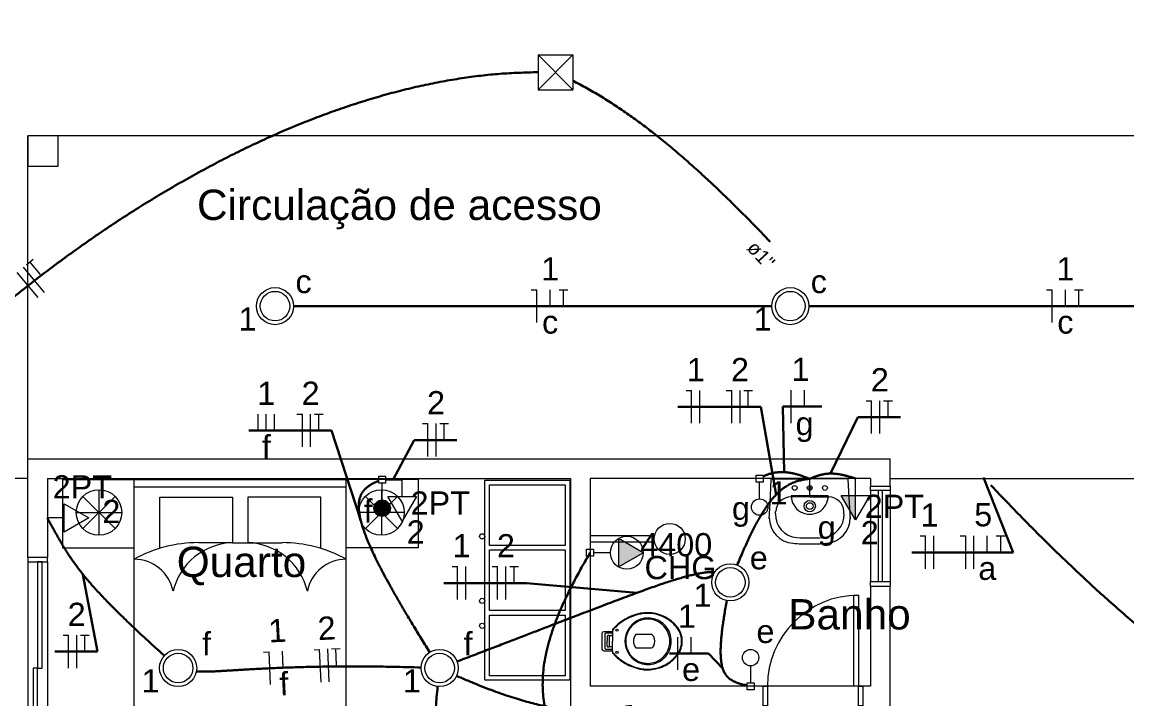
# Model space of a CAD drawing. Header units: inches. Extents: x -3 to 923, y -103 to 154.
# Drawn here: x 19.74 to 28.14, y 50.29 to 55.44 of the extents above; entities that cross this region are included whole.
import ezdxf

# ---------------------------------------------------------------- set-up
doc = ezdxf.new("R2010")
doc.units = ezdxf.units.IN
doc.header["$LTSCALE"] = 10
doc.header["$MEASUREMENT"] = 0
doc.linetypes.add('Dashed', pattern=[0.75, 0.5, -0.25])
for name, color, linetype, lineweight in [('BASE', 8, 'Continuous', 5), ('EL-Condutos', 4, 'Continuous', 30), ('EL-Fios', 9, 'Continuous', 20), ('EL-Textos condutos', 7, 'Continuous', 20), ('EL-Textos fios', 2, 'Continuous', 30), ('EL-Textos pontos', 2, 'Continuous', 30), ('MOVEIS', 9, 'Continuous', 20), ('P-SIMBOL', 5, 'Continuous', 20), ('TEXTO', 2, 'Continuous', 20)]:
    doc.layers.add(name, color=color, linetype=linetype, lineweight=lineweight)
doc.styles.add('Arial', font='arial.ttf')

msp = doc.modelspace()

# ---------------------------------------------------------------- hatches: boundary and pattern name
at = {"layer": 'P-SIMBOL', "linetype": 'Continuous'}
for points in [[(26.0793, 51.8348), (26.0793, 51.6473), (25.971, 51.8348)], [(22.4135, 51.7367), (22.476, 51.7367), (22.476, 51.7992), (22.4664, 51.7987), (22.4494, 51.7932), (22.4389, 51.7873), (22.4309, 51.7802), (22.4229, 51.7698), (22.4168, 51.7567), (22.4139, 51.7437), (22.4141, 51.7367)], [(22.4135, 51.7367), (22.476, 51.7367), (22.476, 51.6742), (22.4664, 51.6747), (22.4494, 51.6802), (22.4389, 51.6862), (22.4309, 51.6932), (22.4229, 51.7037), (22.4168, 51.7167), (22.4139, 51.7297), (22.4141, 51.7367)], [(22.5385, 51.7367), (22.476, 51.7367), (22.476, 51.7992), (22.4857, 51.7987), (22.5027, 51.7932), (22.5132, 51.7873), (22.5212, 51.7802), (22.5292, 51.7698), (22.5353, 51.7567), (22.5382, 51.7437), (22.538, 51.7367)], [(22.5385, 51.7367), (22.476, 51.7367), (22.476, 51.6742), (22.4857, 51.6747), (22.5027, 51.6802), (22.5132, 51.6862), (22.5212, 51.6932), (22.5292, 51.7037), (22.5353, 51.7167), (22.5382, 51.7297), (22.538, 51.7367)], [(24.2758, 51.3981), (24.4633, 51.3981), (24.2758, 51.5063)], [(24.2758, 51.3981), (24.4633, 51.3981), (24.2758, 51.2898)]]:
    msp.add_hatch(color=256, dxfattribs=at).paths.add_polyline_path(points)

# ---------------------------------------------------------------- linework, layer by layer
at = {"layer": 'BASE'}
for p, q in [((19.7778, 52.1128), (19.7778, 54.5708)), ((31.4658, 54.5708), (19.7778, 54.5708)), ((19.7778, 52.1128), (26.3433, 52.1128)), ((19.7778, 51.3628), (19.7778, 52.1128)), ((26.3433, 51.9053), (26.3433, 52.1128)), ((19.7778, 51.9628), (19.2013, 51.9628)), ((19.9278, 51.9628), (19.9278, 51.3628)), ((19.9278, 51.9628), (23.9088, 51.9628)), ((23.9088, 51.9628), (23.9088, 50.2323)), ((26.1933, 51.9628), (24.0588, 51.9628)), ((24.0588, 51.9628), (24.0588, 50.3823)), ((26.1933, 51.9628), (26.1933, 51.9053)), ((26.1933, 51.9053), (26.3433, 51.9053)), ((26.3433, 51.9628), (28.7083, 51.9628)), ((19.9278, 51.3628), (19.7778, 51.3628)), ((26.1933, 51.1438), (26.1933, 50.3823)), ((26.1933, 51.1438), (26.3433, 51.1438)), ((26.3433, 49.4248), (26.3433, 51.1438)), ((25.3738, 50.3823), (24.0588, 50.3823)), ((25.3738, 50.3823), (25.3738, 50.2323)), ((26.1933, 50.3823), (25.3738, 50.3823)), ((26.1933, 50.3823), (26.1353, 50.3823)), ((26.1353, 50.3823), (26.1353, 50.2323))]:
    msp.add_line(p, q, dxfattribs=at)
at = {"layer": 'BASE', "linetype": 'Continuous'}
for p, q in [((26.1933, 51.8708), (26.1933, 51.1783)), ((26.3433, 51.8708), (26.3433, 51.1783)), ((19.7778, 51.3283), (19.7778, 49.7128)), ((19.9278, 51.3283), (19.9278, 49.7128))]:
    msp.add_line(p, q, dxfattribs=at)
at = {"layer": 'BASE'}
msp.add_lwpolyline([(19.7778, 54.5708), (19.7778, 54.3398), (20.0088, 54.3398), (20.0088, 54.5708), (19.7778, 54.5708), (19.7778, 54.5708)], close=True, dxfattribs=at)
at = {"layer": 'BASE', "linetype": 'Continuous'}
for points in [[(26.3433, 51.9053), (26.3433, 51.8708), (26.1933, 51.8708), (26.1933, 51.9053)], [(19.7778, 51.3628), (19.7778, 51.3283), (19.9278, 51.3283), (19.9278, 51.3628)], [(26.1933, 51.1438), (26.1933, 51.1783), (26.3433, 51.1783), (26.3433, 51.1438)], [(25.3738, 50.3823), (25.4088, 50.3823), (25.4088, 50.2323), (25.3738, 50.2323)], [(26.1353, 50.2323), (26.1008, 50.2323), (26.1008, 50.3823), (26.1353, 50.3823)]]:
    msp.add_lwpolyline(points, dxfattribs=at)
for points in [[(26.2508, 51.8708), (26.2508, 51.1783), (26.2853, 51.1783), (26.2853, 51.8708), (26.2508, 51.8708), (26.2508, 51.8708)], [(19.8528, 51.3283), (19.8528, 50.5208), (19.8878, 50.5208), (19.8878, 51.3283), (19.8528, 51.3283), (19.8528, 51.3283)], [(26.1008, 50.3823), (26.0663, 50.3823), (26.0663, 51.0743), (26.1008, 51.0743), (26.1008, 50.3823), (26.1008, 50.3823)], [(19.8183, 50.5208), (19.8183, 49.7128), (19.8528, 49.7128), (19.8528, 50.5208), (19.8183, 50.5208), (19.8183, 50.5208)]]:
    msp.add_lwpolyline(points, close=True, dxfattribs=at)
msp.add_arc((26.1008, 50.3823), 0.6923, 90, 180, dxfattribs=at)
at = {"layer": 'EL-Condutos', "linetype": 'Dashed'}
for points in [[(19.6863, 59.2154), (19.877, 59.0222), (20.0559, 58.8411), (20.2237, 58.6711), (20.3815, 58.5113), (20.5299, 58.361), (20.6699, 58.2192), (20.8022, 58.0852), (20.9277, 57.9581), (21.0473, 57.837), (21.1617, 57.7211), (21.2719, 57.6095), (21.3786, 57.5014), (21.4827, 57.396), (21.5851, 57.2924), (21.6865, 57.1897), (21.7878, 57.087), (21.8899, 56.9837), (21.9935, 56.8787), (22.0996, 56.7713), (22.2089, 56.6606), (22.3223, 56.5457), (22.4406, 56.4259), (22.5647, 56.3002), (22.6955, 56.1678), (22.8336, 56.0278), (22.9801, 55.8795), (23.1357, 55.722), (23.3012, 55.5543), (23.4776, 55.3757), (23.6655, 55.1854)], [(23.6612, 55.0553), (23.3726, 55.0425), (23.0815, 55.0086), (22.7888, 54.9546), (22.4952, 54.8816), (22.2015, 54.7908), (21.9085, 54.6833), (21.617, 54.5602), (21.3279, 54.4226), (21.0418, 54.2716), (20.7597, 54.1085), (20.4823, 53.9342), (20.2104, 53.7499), (19.9448, 53.5568), (19.6863, 53.3559), (19.4357, 53.1484), (19.1938, 52.9354), (18.9614, 52.718), (18.7393, 52.4974), (18.5282, 52.2746), (18.3291, 52.0507), (18.1427, 51.827), (17.9697, 51.6045), (17.8111, 51.3844), (17.6675, 51.1677), (17.5398, 50.9556), (17.4288, 50.7492), (17.3353, 50.5496), (17.26, 50.358), (17.2038, 50.1754), (17.1675, 50.0031)], [(31.2656, 49.28), (30.9073, 49.3663), (30.562, 49.4722), (30.2291, 49.5963), (29.9081, 49.7373), (29.5984, 49.8939), (29.2996, 50.0647), (29.0109, 50.2484), (28.7319, 50.4437), (28.4621, 50.6493), (28.2009, 50.8637), (27.9476, 51.0858), (27.7019, 51.3142), (27.4631, 51.5476), (27.2307, 51.7846), (27.0041, 52.0238), (26.7827, 52.2641), (26.5661, 52.504), (26.3537, 52.7423), (26.1449, 52.9776), (25.9392, 53.2085), (25.7361, 53.4339), (25.5348, 53.6522), (25.3351, 53.8623), (25.1362, 54.0627), (24.9376, 54.2522), (24.7388, 54.4294), (24.5392, 54.593), (24.3383, 54.7417), (24.1355, 54.8742), (23.9303, 54.9891)]]:
    msp.add_spline(points, degree=3, dxfattribs=at)
at = {"layer": 'EL-Condutos', "linetype": 'Continuous'}
for points in [[(25.4424, 53.2747), (25.2703, 53.2747), (25.1087, 53.2747), (24.9568, 53.2747), (24.8139, 53.2747), (24.6793, 53.2747), (24.5522, 53.2747), (24.4318, 53.2747), (24.3174, 53.2747), (24.2083, 53.2747), (24.1036, 53.2747), (24.0028, 53.2747), (23.9049, 53.2747), (23.8092, 53.2747), (23.7151, 53.2747), (23.6217, 53.2747), (23.5284, 53.2747), (23.4342, 53.2747), (23.3386, 53.2747), (23.2407, 53.2747), (23.1398, 53.2747), (23.0352, 53.2747), (22.9261, 53.2747), (22.8117, 53.2747), (22.6913, 53.2747), (22.5642, 53.2747), (22.4296, 53.2747), (22.2867, 53.2747), (22.1348, 53.2747), (21.9732, 53.2747), (21.8011, 53.2747)], [(29.3644, 53.2747), (29.1923, 53.2747), (29.0307, 53.2747), (28.8788, 53.2747), (28.7359, 53.2747), (28.6013, 53.2747), (28.4742, 53.2747), (28.3538, 53.2747), (28.2394, 53.2747), (28.1303, 53.2747), (28.0257, 53.2747), (27.9248, 53.2747), (27.8269, 53.2747), (27.7313, 53.2747), (27.6371, 53.2747), (27.5438, 53.2747), (27.4504, 53.2747), (27.3562, 53.2747), (27.2606, 53.2747), (27.1627, 53.2747), (27.0618, 53.2747), (26.9572, 53.2747), (26.8481, 53.2747), (26.7337, 53.2747), (26.6133, 53.2747), (26.4862, 53.2747), (26.3516, 53.2747), (26.2087, 53.2747), (26.0568, 53.2747), (25.8952, 53.2747), (25.7231, 53.2747)], [(25.7308, 51.9608), (25.7168, 51.9664), (25.703, 51.9717), (25.6894, 51.9767), (25.6759, 51.9814), (25.6627, 51.9858), (25.6496, 51.9898), (25.6368, 51.9935), (25.624, 51.9969), (25.6115, 51.9999), (25.5991, 52.0026), (25.5869, 52.005), (25.5748, 52.007), (25.5628, 52.0086), (25.551, 52.0099), (25.5393, 52.0108), (25.5277, 52.0113), (25.5163, 52.0115), (25.505, 52.0113), (25.4937, 52.0107), (25.4826, 52.0097), (25.4716, 52.0083), (25.4607, 52.0066), (25.4498, 52.0044), (25.4391, 52.0018), (25.4284, 51.9989), (25.4178, 51.9955), (25.4072, 51.9917), (25.3967, 51.9875), (25.3863, 51.9829), (25.3759, 51.9778)], [(25.7308, 51.9608), (25.7424, 51.9657), (25.7538, 51.9704), (25.7649, 51.9747), (25.7758, 51.9787), (25.7864, 51.9823), (25.7969, 51.9856), (25.8073, 51.9886), (25.8176, 51.9913), (25.8278, 51.9936), (25.8379, 51.9956), (25.8481, 51.9972), (25.8582, 51.9986), (25.8684, 51.9995), (25.8787, 52.0002), (25.8891, 52.0005), (25.8997, 52.0004), (25.9104, 52), (25.9213, 51.9993), (25.9324, 51.9982), (25.9438, 51.9967), (25.9555, 51.995), (25.9676, 51.9928), (25.98, 51.9903), (25.9927, 51.9875), (26.0059, 51.9843), (26.0196, 51.9807), (26.0337, 51.9768), (26.0483, 51.9725), (26.0635, 51.9678), (26.0793, 51.9628)], [(22.8394, 50.6383), (22.7772, 50.7386), (22.7193, 50.8334), (22.6655, 50.9228), (22.6159, 51.0072), (22.5703, 51.0865), (22.5286, 51.161), (22.4907, 51.2309), (22.4565, 51.2963), (22.426, 51.3573), (22.3989, 51.4143), (22.3753, 51.4673), (22.355, 51.5164), (22.338, 51.562), (22.3241, 51.6041), (22.3132, 51.6429), (22.3053, 51.6785), (22.3002, 51.7112), (22.2979, 51.7412), (22.2983, 51.7685), (22.3012, 51.7933), (22.3065, 51.8159), (22.3142, 51.8364), (22.3242, 51.8549), (22.3364, 51.8717), (22.3506, 51.8869), (22.3668, 51.9006), (22.3849, 51.9131), (22.4048, 51.9244), (22.4264, 51.9349), (22.4495, 51.9446)], [(22.5026, 51.9543), (22.5076, 51.9543), (22.5123, 51.9543), (22.5167, 51.9543), (22.521, 51.9543), (22.525, 51.9543), (22.5289, 51.9543), (22.5327, 51.9543), (22.5363, 51.9543), (22.5398, 51.9543), (22.5432, 51.9543), (22.5465, 51.9543), (22.5499, 51.9543), (22.5532, 51.9543), (22.5565, 51.9543), (22.5598, 51.9543), (22.5632, 51.9543), (22.5667, 51.9543), (22.5703, 51.9543), (22.5739, 51.9543), (22.5778, 51.9543), (22.5817, 51.9543), (22.5859, 51.9543), (22.5903, 51.9543), (22.5949, 51.9543), (22.5997, 51.9543), (22.6048, 51.9543), (22.6103, 51.9543), (22.616, 51.9543), (22.6221, 51.9543), (22.6285, 51.9543)], [(25.1783, 51.3037), (25.2016, 51.3595), (25.2242, 51.412), (25.2462, 51.4612), (25.2676, 51.5073), (25.2885, 51.5504), (25.3089, 51.5906), (25.3287, 51.628), (25.3482, 51.6628), (25.3672, 51.6949), (25.3858, 51.7246), (25.4041, 51.7519), (25.4221, 51.7769), (25.4397, 51.7998), (25.4572, 51.8206), (25.4744, 51.8395), (25.4915, 51.8565), (25.5084, 51.8718), (25.5252, 51.8855), (25.5419, 51.8976), (25.5586, 51.9083), (25.5753, 51.9177), (25.592, 51.9259), (25.6088, 51.933), (25.6257, 51.9391), (25.6427, 51.9443), (25.6598, 51.9488), (25.6772, 51.9525), (25.6948, 51.9557), (25.7126, 51.9584), (25.7308, 51.9608)], [(20.8172, 50.6153), (20.7536, 50.6728), (20.6939, 50.7275), (20.6378, 50.7795), (20.5853, 50.8288), (20.5361, 50.8756), (20.49, 50.9202), (20.447, 50.9626), (20.4069, 51.0029), (20.3694, 51.0414), (20.3346, 51.0781), (20.3021, 51.1131), (20.2718, 51.1468), (20.2436, 51.1791), (20.2173, 51.2102), (20.1928, 51.2402), (20.1699, 51.2694), (20.1484, 51.2978), (20.1282, 51.3256), (20.1091, 51.353), (20.091, 51.3799), (20.0737, 51.4067), (20.057, 51.4335), (20.0408, 51.4603), (20.025, 51.4874), (20.0093, 51.5149), (19.9936, 51.5429), (19.9778, 51.5715), (19.9616, 51.6009), (19.945, 51.6313), (19.9278, 51.6628)], [(24.4236, 48.9283), (24.3572, 49.0329), (24.2929, 49.1323), (24.2311, 49.227), (24.1717, 49.3173), (24.1151, 49.4037), (24.0613, 49.4865), (24.0105, 49.5661), (23.963, 49.6429), (23.9188, 49.7172), (23.8781, 49.7895), (23.8411, 49.8601), (23.808, 49.9295), (23.7789, 49.9979), (23.7539, 50.0659), (23.7333, 50.1337), (23.7173, 50.2018), (23.7059, 50.2706), (23.6993, 50.3403), (23.6978, 50.4115), (23.7015, 50.4845), (23.7104, 50.5597), (23.7249, 50.6374), (23.7451, 50.7181), (23.7711, 50.8022), (23.8031, 50.8899), (23.8412, 50.9818), (23.8857, 51.0782), (23.9367, 51.1794), (23.9943, 51.2859), (24.0588, 51.3981)], [(23.0436, 50.5697), (23.166, 50.6162), (23.2834, 50.661), (23.3962, 50.7041), (23.5043, 50.7456), (23.6079, 50.7854), (23.707, 50.8235), (23.8018, 50.86), (23.8923, 50.8949), (23.9787, 50.9281), (24.0611, 50.9597), (24.1395, 50.9896), (24.214, 51.0179), (24.2848, 51.0446), (24.3519, 51.0696), (24.4155, 51.093), (24.4756, 51.1148), (24.5324, 51.135), (24.5858, 51.1535), (24.6361, 51.1704), (24.6833, 51.1857), (24.7276, 51.1994), (24.769, 51.2114), (24.8075, 51.2219), (24.8434, 51.2307), (24.8768, 51.238), (24.9076, 51.2436), (24.936, 51.2476), (24.9622, 51.2501), (24.9861, 51.2509), (25.0079, 51.2502)], [(25.0992, 51.0333), (25.0897, 50.9799), (25.0813, 50.9298), (25.074, 50.8827), (25.0677, 50.8386), (25.0625, 50.7973), (25.0584, 50.7589), (25.0554, 50.7231), (25.0534, 50.6898), (25.0524, 50.659), (25.0524, 50.6306), (25.0535, 50.6044), (25.0555, 50.5803), (25.0586, 50.5582), (25.0626, 50.538), (25.0676, 50.5196), (25.0736, 50.503), (25.0806, 50.4879), (25.0885, 50.4743), (25.0973, 50.4621), (25.1071, 50.4511), (25.1178, 50.4413), (25.1294, 50.4326), (25.142, 50.4248), (25.1554, 50.4179), (25.1697, 50.4116), (25.1849, 50.406), (25.2009, 50.401), (25.2179, 50.3963), (25.2356, 50.3919), (25.2542, 50.3878)], [(22.7711, 50.525), (22.662, 50.5277), (22.5576, 50.5299), (22.4579, 50.5314), (22.3628, 50.5323), (22.2721, 50.5327), (22.1857, 50.5326), (22.1035, 50.5321), (22.0252, 50.5312), (21.9509, 50.5299), (21.8804, 50.5283), (21.8135, 50.5264), (21.7501, 50.5243), (21.6901, 50.522), (21.6334, 50.5196), (21.5798, 50.517), (21.5292, 50.5144), (21.4814, 50.5118), (21.4364, 50.5092), (21.394, 50.5066), (21.354, 50.5041), (21.3164, 50.5018), (21.2811, 50.4997), (21.2478, 50.4978), (21.2164, 50.4962), (21.1869, 50.4948), (21.1591, 50.4939), (21.1328, 50.4933), (21.108, 50.4932), (21.0845, 50.4936), (21.0622, 50.4944)], [(23.0419, 50.4617), (23.1272, 50.4247), (23.2087, 50.3911), (23.2863, 50.3607), (23.3603, 50.3334), (23.4307, 50.3091), (23.4977, 50.2876), (23.5614, 50.2687), (23.6219, 50.2524), (23.6793, 50.2384), (23.7337, 50.2266), (23.7853, 50.2169), (23.8341, 50.2092), (23.8803, 50.2032), (23.924, 50.1988), (23.9653, 50.196), (24.0043, 50.1944), (24.0412, 50.1941), (24.076, 50.1948), (24.1088, 50.1964), (24.1399, 50.1987), (24.1692, 50.2017), (24.197, 50.2051), (24.2232, 50.2088), (24.2482, 50.2127), (24.2718, 50.2166), (24.2944, 50.2204), (24.3159, 50.2239), (24.3366, 50.227), (24.3564, 50.2295), (24.3756, 50.2313)], [(23.2629, 47.9554), (23.2311, 48.0956), (23.2008, 48.2278), (23.1717, 48.3523), (23.144, 48.4696), (23.1177, 48.5802), (23.0927, 48.6844), (23.0691, 48.7826), (23.0468, 48.8753), (23.0258, 48.963), (23.0063, 49.0459), (22.988, 49.1247), (22.9712, 49.1996), (22.9556, 49.2711), (22.9414, 49.3397), (22.9286, 49.4057), (22.9171, 49.4696), (22.907, 49.5318), (22.8982, 49.5927), (22.8908, 49.6528), (22.8847, 49.7125), (22.88, 49.7722), (22.8766, 49.8323), (22.8746, 49.8933), (22.8739, 49.9555), (22.8746, 50.0194), (22.8766, 50.0855), (22.88, 50.1541), (22.8847, 50.2257), (22.8908, 50.3007), (22.8982, 50.3795)]]:
    msp.add_spline(points, degree=3, dxfattribs=at)
at = {"layer": 'EL-Fios', "color": 5}
for p, q in [((19.9063, 53.3796), (19.746, 53.5714)), ((19.7683, 53.5901), (19.8195, 53.6329)), ((19.8741, 53.5156), (19.7939, 53.6115)), ((19.8583, 53.3395), (19.698, 53.5313)), ((23.6113, 53.3997), (23.653, 53.3997)), ((23.653, 53.1497), (23.653, 53.3997)), ((23.7548, 53.2747), (23.7548, 53.3997)), ((23.8233, 53.3997), (23.89, 53.3997)), ((23.8567, 53.2747), (23.8567, 53.3997)), ((27.5333, 53.3997), (27.575, 53.3997)), ((27.575, 53.1497), (27.575, 53.3997)), ((27.6769, 53.2747), (27.6769, 53.3997)), ((27.7454, 53.3997), (27.812, 53.3997)), ((27.7787, 53.2747), (27.7787, 53.3997)), ((24.7902, 52.633), (24.8318, 52.633)), ((24.8318, 52.383), (24.8318, 52.633)), ((24.8943, 52.383), (24.8943, 52.633)), ((25.0957, 52.633), (25.1374, 52.633)), ((25.1374, 52.383), (25.1374, 52.633)), ((25.1999, 52.383), (25.1999, 52.633)), ((25.2291, 52.633), (25.2957, 52.633)), ((25.2624, 52.508), (25.2624, 52.633)), ((25.5895, 52.3846), (25.5895, 52.6346)), ((25.6913, 52.5096), (25.6913, 52.6346)), ((26.1599, 52.5552), (26.2016, 52.5552)), ((26.2016, 52.3052), (26.2016, 52.5552)), ((26.2641, 52.3052), (26.2641, 52.5552)), ((26.2932, 52.5552), (26.3599, 52.5552)), ((26.3266, 52.4302), (26.3266, 52.5552)), ((21.5318, 52.3277), (21.5318, 52.4527)), ((21.5943, 52.3277), (21.5943, 52.4527)), ((21.6568, 52.3277), (21.6568, 52.4527)), ((21.827, 52.4527), (21.8686, 52.4527)), ((21.8686, 52.2027), (21.8686, 52.4527)), ((21.9311, 52.2027), (21.9311, 52.4527)), ((21.9603, 52.4527), (22.027, 52.4527)), ((21.9936, 52.3277), (21.9936, 52.4527)), ((22.7821, 52.3807), (22.8238, 52.3807)), ((22.8238, 52.1307), (22.8238, 52.3807)), ((22.8863, 52.1307), (22.8863, 52.3807)), ((22.9155, 52.3807), (22.9821, 52.3807)), ((22.9488, 52.2557), (22.9488, 52.3807)), ((26.5708, 51.5259), (26.6125, 51.5259)), ((26.6125, 51.2759), (26.6125, 51.5259)), ((26.675, 51.2759), (26.675, 51.5259)), ((26.8763, 51.5259), (26.918, 51.5259)), ((26.918, 51.2759), (26.918, 51.5259)), ((26.9805, 51.2759), (26.9805, 51.5259)), ((27.0824, 51.4009), (27.0824, 51.5259)), ((27.1509, 51.5259), (27.2175, 51.5259)), ((27.1842, 51.4009), (27.1842, 51.5259)), ((23.0078, 51.2922), (23.0495, 51.2922)), ((23.0495, 51.0422), (23.0495, 51.2922)), ((23.112, 51.0422), (23.112, 51.2922)), ((23.3134, 51.2922), (23.3551, 51.2922)), ((23.3551, 51.0422), (23.3551, 51.2922)), ((23.4176, 51.0422), (23.4176, 51.2922)), ((23.4467, 51.2922), (23.5134, 51.2922)), ((23.4801, 51.1672), (23.4801, 51.2922)), ((20.0467, 50.7702), (20.0883, 50.7702)), ((20.0883, 50.5202), (20.0883, 50.7702)), ((20.1508, 50.5202), (20.1508, 50.7702)), ((20.18, 50.7702), (20.2467, 50.7702)), ((20.2133, 50.6452), (20.2133, 50.7702)), ((24.7254, 50.5063), (24.7254, 50.7563)), ((24.8272, 50.6313), (24.8272, 50.7563)), ((21.5734, 50.6419), (21.615, 50.6439)), ((21.6271, 50.3942), (21.615, 50.6439)), ((21.7228, 50.5239), (21.7168, 50.6488)), ((21.9572, 50.6604), (21.9988, 50.6625)), ((22.0109, 50.4128), (21.9988, 50.6625)), ((22.0734, 50.4158), (22.0613, 50.6655)), ((22.0904, 50.6669), (22.157, 50.6701)), ((22.1297, 50.5437), (22.1237, 50.6685))]:
    msp.add_line(p, q, dxfattribs=at)
at = {"layer": 'EL-Textos fios', "color": 3}
for p, q in [((25.3582, 52.508), (24.7277, 52.508)), ((25.4744, 51.8395), (25.3582, 52.508)), ((25.537, 52.0109), (25.527, 52.5096)), ((25.527, 52.5096), (25.8235, 52.5096)), ((25.8891, 52.0004), (26.0974, 52.4302)), ((26.0974, 52.4302), (26.4224, 52.4302)), ((22.0895, 52.3277), (21.4622, 52.3277)), ((22.3134, 51.6422), (22.0895, 52.3277)), ((22.5599, 51.9543), (22.7196, 52.2557)), ((22.7196, 52.2557), (23.0446, 52.2557)), ((27.0539, 51.9706), (27.28, 51.4009)), ((27.28, 51.4009), (26.5083, 51.4009)), ((20.1987, 51.2329), (20.3092, 50.6452)), ((23.5759, 51.1672), (22.9453, 51.1672)), ((24.4141, 51.0925), (23.5759, 51.1672)), ((20.3092, 50.6452), (19.9842, 50.6452)), ((24.9594, 50.6313), (24.6629, 50.6313)), ((25.0679, 50.5186), (24.9594, 50.6313))]:
    msp.add_line(p, q, dxfattribs=at)
at = {"layer": 'MOVEIS'}
for p, q in [((20.0418, 51.9543), (22.2028, 51.9543)), ((20.0418, 51.9543), (20.2203, 51.9543)), ((20.0418, 51.9543), (20.0418, 51.4348)), ((20.5878, 49.8198), (20.5878, 51.9543)), ((22.2028, 51.8963), (20.5878, 51.8963)), ((22.2028, 49.8198), (22.2028, 51.9543)), ((22.7493, 51.9543), (22.2028, 51.9543)), ((22.7493, 51.9543), (22.7493, 51.4348)), ((25.4288, 51.7758), (25.4378, 51.9553)), ((25.4433, 51.9608), (25.7308, 51.9608)), ((25.7193, 51.8913), (25.7428, 51.8913)), ((26.0183, 51.9608), (25.7308, 51.9608)), ((25.7308, 51.9028), (25.7308, 51.8798)), ((26.0333, 51.7758), (26.0243, 51.9553)), ((20.4428, 51.8268), (20.1978, 51.5818)), ((20.1978, 51.8268), (20.4428, 51.5818)), ((20.3203, 51.8773), (20.3203, 51.5313)), ((20.7828, 51.8208), (21.3378, 51.8208)), ((20.7828, 51.4308), (20.7828, 51.8208)), ((21.3378, 51.8208), (21.3378, 51.4743)), ((22.0083, 51.8208), (21.4533, 51.8208)), ((21.4533, 51.8208), (21.4533, 51.4743)), ((22.0083, 51.4308), (22.0083, 51.8208)), ((22.5928, 51.8268), (22.3483, 51.5818)), ((22.3483, 51.8268), (22.5928, 51.5818)), ((22.4703, 51.8773), (22.4703, 51.5313)), ((25.7308, 51.8223), (25.5868, 51.8223)), ((25.7308, 51.8223), (25.8753, 51.8223)), ((25.4223, 51.6553), (25.4288, 51.7758)), ((26.0398, 51.6553), (26.0333, 51.7758)), ((20.1473, 51.7043), (20.4933, 51.7043)), ((22.6438, 51.7043), (22.2973, 51.7043)), ((25.4223, 51.6653), (25.4223, 51.6553)), ((25.4708, 51.6953), (25.4713, 51.7128)), ((25.9913, 51.6953), (25.9903, 51.7128)), ((21.3378, 51.4743), (21.0768, 51.4743)), ((21.3378, 51.4743), (21.7138, 51.4743)), ((24.5493, 51.5263), (24.0588, 51.5263)), ((24.0588, 51.4798), (24.5493, 51.4798)), ((20.0418, 51.4348), (20.5878, 51.4348)), ((22.7493, 51.4348), (22.2028, 51.4348)), ((24.2298, 50.7968), (24.1628, 50.7968)), ((24.2298, 50.8108), (24.2298, 50.8043)), ((24.2298, 50.8043), (24.2298, 50.7968)), ((24.2298, 50.7968), (24.2298, 50.7248)), ((24.1488, 50.7838), (24.1488, 50.7248)), ((24.1488, 50.7248), (24.1488, 50.6653)), ((24.1703, 50.7763), (24.1703, 50.7248)), ((24.1703, 50.7248), (24.1703, 50.6728)), ((24.2298, 50.7853), (24.1788, 50.7853)), ((24.1893, 50.7608), (24.1893, 50.7248)), ((24.1893, 50.6883), (24.1893, 50.7248)), ((24.2028, 50.7658), (24.2028, 50.7248)), ((24.2028, 50.7248), (24.2028, 50.6838)), ((24.2203, 50.7663), (24.2078, 50.7663)), ((24.2298, 50.6523), (24.2298, 50.7248)), ((24.5183, 50.7758), (24.4073, 50.7758)), ((24.1628, 50.6523), (24.2298, 50.6523)), ((24.1788, 50.6638), (24.2298, 50.6638)), ((24.2203, 50.6828), (24.2078, 50.6828)), ((24.2298, 50.6523), (24.2298, 50.6448)), ((24.2298, 50.6448), (24.2298, 50.6388)), ((24.4073, 50.6733), (24.5183, 50.6733))]:
    msp.add_line(p, q, dxfattribs=at)
for points in [[(23.9043, 50.4278), (23.2583, 50.4278), (23.2583, 51.9508), (23.9043, 51.9508), (23.9043, 50.4278), (23.9043, 50.4278)], [(23.8698, 51.4543), (23.2928, 51.4543), (23.2928, 51.9158), (23.8698, 51.9158), (23.8698, 51.4543), (23.8698, 51.4543)], [(23.8698, 50.9583), (23.2928, 50.9583), (23.2928, 51.4198), (23.8698, 51.4198), (23.8698, 50.9583), (23.8698, 50.9583)], [(23.8698, 50.4623), (23.2928, 50.4623), (23.2928, 50.9238), (23.8698, 50.9238), (23.8698, 50.4623), (23.8698, 50.4623)]]:
    msp.add_lwpolyline(points, close=True, dxfattribs=at)
for centre, radius in [((25.6158, 51.8913), 0.0185), ((25.7308, 51.8913), 0.0185), ((25.8463, 51.8913), 0.0185), ((20.3203, 51.7043), 0.1731), ((22.4703, 51.7043), 0.1731), ((25.7308, 51.7528), 0.0433), ((25.7308, 51.7528), 0.026), ((24.6648, 51.5033), 0.1181), ((23.2373, 51.5228), 0.0196), ((23.2373, 51.0318), 0.0196), ((23.2373, 50.8423), 0.0196), ((24.2643, 50.8088), 0.00865), ((24.2643, 50.6403), 0.00865)]:
    msp.add_circle(centre, radius, dxfattribs=at)
for centre, radius, start, end in [((25.4433, 51.9548), 0.00577, 90, 177.058), ((26.0183, 51.9548), 0.00577, 2.9418, 90), ((25.5868, 51.7068), 0.1154, 90, 177.058), ((25.8753, 51.7068), 0.1154, 2.9418, 90), ((25.6183, 51.6653), 0.1961, 180, 265.302), ((25.6433, 51.6863), 0.1731, 177.058, 266.284), ((25.8188, 51.6863), 0.1731, 273.716, 2.9418), ((25.8433, 51.6653), 0.1961, 274.698, 0), ((21.0768, 50.4623), 1.0124, 90, 118.888), ((21.3553, 50.9918), 0.4841, 92.0643, 166.558), ((21.4358, 50.9918), 0.4841, 13.4422, 87.9357), ((21.7138, 50.4623), 1.0124, 61.1119, 90), ((25.7308, 53.0343), 1.5696, 265.302, 270), ((25.7308, 53.0343), 1.5235, 266.284, 270), ((25.7308, 53.0343), 1.5235, 270, 273.716), ((25.7308, 53.0343), 1.5696, 270, 274.698), ((20.5878, 51.0468), 0.3019, 11.064, 90.0505), ((22.2028, 51.0468), 0.3019, 89.9495, 168.936), ((24.5163, 50.5568), 0.3868, 105.252, 124.152), ((24.5163, 50.5568), 0.3816, 97.2935, 124.15), ((24.5023, 50.7238), 0.1781, 119.656, 179.751), ((24.4953, 50.6613), 0.2807, 82.9547, 106.762), ((24.4993, 50.7333), 0.1682, 79.5544, 120.298), ((24.4978, 50.7253), 0.1675, 78.9336, 119.805), ((24.4953, 50.6613), 0.2755, 82.9494, 95.7593), ((24.4973, 50.6553), 0.281, 58.9326, 83.5222), ((24.4973, 50.6553), 0.2861, 58.9269, 83.517), ((24.4983, 50.7208), 0.1806, 41.2224, 79.972), ((24.4988, 50.7268), 0.1658, 43.0735, 79.1921), ((24.4828, 50.6373), 0.3041, 38.1702, 58.3139), ((24.4828, 50.6373), 0.3093, 38.1603, 58.3191), ((24.1623, 50.7833), 0.0136, 88.7011, 176.32), ((24.2403, 50.8033), 0.0109, 141.348, 173.012), ((24.2413, 50.8108), 0.0117, 134.756, 181.691), ((24.5083, 50.5718), 0.3645, 124.464, 139.245), ((24.5083, 50.5718), 0.3697, 124.462, 138.052), ((24.4983, 50.7248), 0.168, 119.911, 180.112), ((24.5013, 50.7263), 0.164, 359.336, 43.7716), ((24.5003, 50.7248), 0.1768, 359.945, 40.6637), ((24.5888, 50.7248), 0.1667, 359.872, 36.98), ((24.5888, 50.7248), 0.1719, 359.872, 36.9981), ((24.1788, 50.7768), 0.0084, 88.275, 181.725), ((24.1968, 50.7613), 0.00769, 143.898, 182.043), ((24.1958, 50.7608), 0.00683, 112.598, 136.064), ((24.1983, 50.7533), 0.0151, 70.3418, 109.388), ((24.2088, 50.7798), 0.0137, 245.98, 265.948), ((24.2203, 50.7758), 0.0096, 272.015, 355.282), ((24.5023, 50.7253), 0.1781, 180.249, 240.344), ((24.4983, 50.7243), 0.168, 179.888, 240.089), ((24.4673, 50.7248), 0.0788, 139.312, 220.688), ((24.5188, 50.7483), 0.0278, 23.5104, 90.8905), ((24.4528, 50.7248), 0.0976, 339.222, 20.7777), ((24.5013, 50.7228), 0.164, 316.228, 0.66357), ((24.5003, 50.7243), 0.1768, 319.336, 0.05475), ((24.5888, 50.7243), 0.1667, 323.02, 0.12817), ((24.5888, 50.7243), 0.1719, 323.002, 0.12817), ((24.1623, 50.6658), 0.0136, 183.68, 271.299), ((24.1788, 50.6723), 0.0084, 178.275, 271.725), ((24.1968, 50.6878), 0.00769, 177.957, 216.102), ((24.1958, 50.6883), 0.00683, 223.936, 247.402), ((24.1983, 50.6963), 0.0151, 250.612, 289.658), ((24.2088, 50.6693), 0.0137, 94.0521, 114.02), ((24.2203, 50.6733), 0.0096, 4.71802, 87.9851), ((24.2403, 50.6458), 0.0109, 186.988, 218.652), ((24.2413, 50.6383), 0.0117, 178.309, 225.244), ((24.5083, 50.8773), 0.3645, 220.755, 235.536), ((24.5083, 50.8773), 0.3697, 221.948, 235.538), ((24.5188, 50.7013), 0.0278, 269.11, 336.49), ((24.5163, 50.8923), 0.3868, 235.848, 254.748), ((24.5163, 50.8923), 0.3816, 235.85, 262.706), ((24.4993, 50.7158), 0.1682, 239.702, 280.446), ((24.4978, 50.7238), 0.1675, 240.195, 281.066), ((24.4973, 50.7938), 0.281, 276.478, 301.067), ((24.4973, 50.7938), 0.2861, 276.483, 301.073), ((24.4983, 50.7283), 0.1806, 280.028, 318.778), ((24.4988, 50.7223), 0.1658, 280.808, 316.926), ((24.4828, 50.8118), 0.3041, 301.686, 321.83), ((24.4828, 50.8118), 0.3093, 301.681, 321.84), ((24.4953, 50.7878), 0.2807, 253.238, 277.045), ((24.4953, 50.7878), 0.2755, 264.241, 277.051)]:
    msp.add_arc(centre, radius, start, end, dxfattribs=at)
at = {"layer": 'P-SIMBOL'}
for p, q in [((23.6631, 55.1861), (23.9281, 55.1861)), ((23.6631, 55.1861), (23.6631, 54.9211)), ((23.6631, 55.1861), (23.9281, 54.9211)), ((23.9281, 55.1861), (23.6631, 54.9211)), ((23.9281, 55.1861), (23.9281, 54.9211)), ((23.6631, 54.9211), (23.9281, 54.9211)), ((22.4495, 51.9808), (22.5025, 51.9808)), ((22.4495, 51.9278), (22.4495, 51.9808)), ((22.5025, 51.9808), (22.5025, 51.9278)), ((25.3229, 51.9893), (25.3759, 51.9893)), ((25.3229, 51.9363), (25.3229, 51.9893)), ((25.3759, 51.9893), (25.3759, 51.9363)), ((22.5025, 51.9278), (22.4495, 51.9278)), ((22.476, 51.7992), (22.476, 51.9278)), ((22.6285, 51.8263), (22.6285, 51.9543)), ((25.3759, 51.9363), (25.3229, 51.9363)), ((25.3494, 51.8078), (25.3494, 51.9363)), ((25.7308, 51.8323), (25.7308, 51.9608)), ((26.0793, 51.8348), (26.0793, 51.9628)), ((22.6285, 51.6388), (22.5202, 51.8263)), ((22.5202, 51.8263), (22.7367, 51.8263)), ((22.7367, 51.8263), (22.6285, 51.6388)), ((25.872, 51.8323), (25.5895, 51.8323)), ((26.0793, 51.6473), (25.971, 51.8348)), ((25.971, 51.8348), (26.1875, 51.8348)), ((26.0793, 51.6473), (26.0793, 51.8348)), ((26.1875, 51.8348), (26.0793, 51.6473)), ((20.0558, 51.771), (20.2433, 51.6628)), ((20.0558, 51.5545), (20.0558, 51.771)), ((22.5385, 51.7367), (22.4135, 51.7367)), ((20.0558, 51.6628), (19.9278, 51.6628)), ((20.2433, 51.6628), (20.0558, 51.5545)), ((24.4633, 51.3981), (24.2758, 51.5064)), ((24.2758, 51.5064), (24.2758, 51.2898)), ((24.0323, 51.3715), (24.0323, 51.4246)), ((24.0323, 51.4246), (24.0853, 51.4246)), ((24.0853, 51.4246), (24.0853, 51.3715)), ((24.2133, 51.3981), (24.0853, 51.3981)), ((24.2758, 51.2898), (24.4633, 51.3981)), ((24.0853, 51.3715), (24.0323, 51.3715)), ((25.2807, 50.5373), (25.2807, 50.4088)), ((25.2541, 50.4088), (25.3072, 50.4088)), ((25.2541, 50.3558), (25.2541, 50.4088)), ((25.3072, 50.4088), (25.3072, 50.3558)), ((25.3072, 50.3558), (25.2541, 50.3558))]:
    msp.add_line(p, q, dxfattribs=at)
for centre, radius in [((21.6607, 53.2747), 0.1412), ((25.5827, 53.2747), 0.1412), ((21.6607, 53.2747), 0.1125), ((25.5827, 53.2747), 0.1125), ((25.3494, 51.7453), 0.0625), ((22.476, 51.7367), 0.0625), ((24.3383, 51.3981), 0.125), ((25.126, 51.1725), 0.1412), ((25.126, 51.1725), 0.1125), ((20.923, 50.5205), 0.1412), ((20.923, 50.5205), 0.1125), ((22.9135, 50.5205), 0.1412), ((22.9135, 50.5205), 0.1125), ((25.2807, 50.5998), 0.0625)]:
    msp.add_circle(centre, radius, dxfattribs=at)
msp.add_arc((25.7308, 51.8323), 0.1412, 180, 0.00002, dxfattribs=at)

# ---------------------------------------------------------------- texts
at = {"layer": 'EL-Textos condutos', "color": 2, "insert": (25.3195, 53.627), "char_height": 0.1059, "width": 0.247748, "attachment_point": 8, "rotation": 312.699, "line_spacing_factor": 0.798, "style": 'Arial'}
msp.add_mtext('ø1"', dxfattribs=at)
at = {"layer": 'EL-Textos fios', "color": 3, "char_height": 0.1765, "attachment_point": 8, "line_spacing_factor": 0.798, "style": 'Arial'}
for s, insert, width in [('1', (23.7548, 53.4705), 0.150872), ('1', (27.6768, 53.4705), 0.150872), ('c', (23.7548, 53.063), 0.136314), ('c', (27.6768, 53.063), 0.136314), ('1', (24.8633, 52.7035), 0.150872), ('2', (25.1998, 52.7035), 0.150872), ('1', (25.6603, 52.705), 0.150872), ('2', (26.2643, 52.626), 0.150872), ('1', (21.5943, 52.5235), 0.150872), ('2', (21.9313, 52.5235), 0.150872), ('2', (22.8863, 52.4515), 0.150872), ('g', (25.6913, 52.2398), 0.150872), ('f', (21.5943, 52.116), 0.075436), ('1', (26.6438, 51.5965), 0.150872), ('5', (27.0513, 51.5965), 0.150872), ('1', (23.0808, 51.363), 0.150872), ('2', (23.4178, 51.363), 0.150872), ('a', (27.0823, 51.189), 0.150872), ('2', (20.1508, 50.841), 0.150872), ('1', (24.7958, 50.827), 0.150872), ('e', (24.8273, 50.4195), 0.150872)]:
    msp.add_mtext(s, dxfattribs=dict(at, insert=insert, width=width))
at = {"layer": 'EL-Textos fios', "color": 3, "char_height": 0.1765, "attachment_point": 8, "rotation": 2.772, "line_spacing_factor": 0.798, "style": 'Arial'}
for s, insert, width in [('1', (21.682, 50.718), 0.150872), ('2', (22.058, 50.736), 0.150872), ('f', (21.733, 50.3125), 0.075436)]:
    msp.add_mtext(s, dxfattribs=dict(at, insert=insert, width=width))
at = {"layer": 'EL-Textos pontos', "color": 2, "char_height": 0.1765, "line_spacing_factor": 0.798, "style": 'Arial'}
for s, insert, width, attachment_point in [('c', (21.8778, 53.371), 0.136314, 8), ('c', (25.7998, 53.371), 0.136314, 8), ('1', (21.4508, 53.089), 0.150872, 8), ('1', (25.3728, 53.089), 0.150872, 8), ('2PT', (20.1938, 51.811), 0.497614, 8), ('1', (25.4933, 51.766), 0.150872, 8), ('f', (22.4043, 51.628), 0.075436, 9), ('2PT', (22.9183, 51.688), 0.497614, 8), ('2PT', (26.3748, 51.663), 0.497614, 8), ('2', (20.4148, 51.624), 0.150872, 8), ('g', (25.2758, 51.5943), 0.150872, 9), ('2', (22.7308, 51.4675), 0.150872, 8), ('g', (25.8598, 51.4493), 0.150872, 8), ('2', (26.1873, 51.4625), 0.150872, 8), ('4400', (24.7143, 51.3685), 0.603489, 8), ('e', (25.3428, 51.269), 0.150872, 8), ('CHG', (24.7468, 51.1945), 0.602165, 8), ('1', (24.9158, 50.9865), 0.150872, 8), ('f', (21.1398, 50.617), 0.075436, 8), ('f', (23.1303, 50.617), 0.075436, 8), ('e', (25.3248, 50.7085), 0.150872, 7), ('1', (20.7128, 50.3345), 0.150872, 8), ('1', (22.7033, 50.3345), 0.150872, 8)]:
    msp.add_mtext(s, dxfattribs=dict(at, insert=insert, width=width, attachment_point=attachment_point))
at = {"layer": 'TEXTO', "attachment_point": 8, "line_spacing_factor": 0.798, "style": 'Arial'}
for s, insert, char_height, width in [('Circulação de acesso', (22.6073, 53.8594), 0.230761, 3.38516), ('Quarto', (21.4053, 51.1499), 0.23076, 1.079526), ('Banho', (26.0333, 50.8109), 0.23076, 1.022618)]:
    msp.add_mtext(s, dxfattribs=dict(at, insert=insert, char_height=char_height, width=width))

doc.saveas('drawing.dxf')
